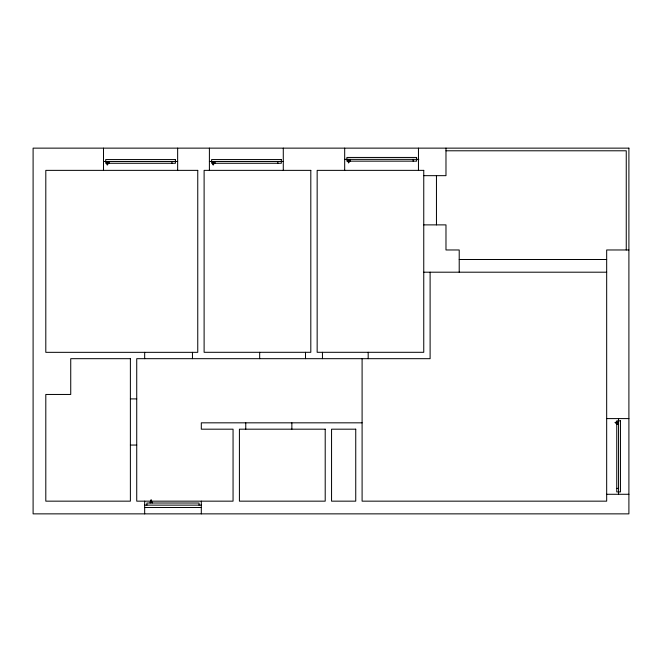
<?xml version="1.0" encoding="UTF-8"?>
<svg xmlns="http://www.w3.org/2000/svg" width="662" height="662" viewBox="0 0 662 662"><rect width="100%" height="100%" fill="white"/><g stroke="black" fill="none" stroke-linecap="round" stroke-linejoin="round"><path stroke-width="0.99" d="M445.981 150.787L626.252 150.787L626.252 249.971M344.679 159.36L418.831 159.36M103.495 161.478L177.648 161.478M209.399 161.478L283.551 161.478M348.435 162.43L348.857 162.43M107.252 164.548L107.674 164.548M213.156 164.548L213.578 164.548M423.754 175.662L445.981 175.662L445.981 148.139M423.754 224.881L445.981 224.881L445.981 249.971L459.213 249.971L459.213 272.198M628.9 249.971L606.673 249.971L606.673 501.159L362.097 501.159L362.097 358.68M459.213 259.496L606.673 259.496M423.754 272.198L606.673 272.198M130.381 398.905L136.728 398.905M606.673 418.591L628.9 418.591M618.556 422.157L616.016 422.157L616.016 423.126L618.556 423.126M618.556 422.422L614.957 422.422L616.016 422.853M362.097 422.828L201.306 422.828L201.306 429.183L233.057 429.183L233.057 501.159L136.728 501.159L136.728 358.68L430.11 358.68L430.11 272.198M616.752 424.4L618.556 424.4M130.381 445.054L136.728 445.054M616.752 488.399L618.556 488.399M606.673 494.282L628.9 494.282M150.82 500.646L151.524 500.646M144.672 505.131L201.306 505.131M144.672 507.514L201.306 507.514M618.556 418.591L618.556 494.2M615.486 422.422L615.486 422.853M436.457 175.662L436.457 224.881M418.458 148.139L418.458 170.366M413.138 159.36L413.138 161.156M368.18 352.3L368.18 358.68M350.372 159.36L350.372 161.156M349.122 159.36L349.122 161.9L348.171 161.9L348.171 159.36M348.857 161.9L348.435 162.96L348.435 159.36M344.679 148.139L344.679 170.366M322.452 352.3L322.452 358.68M305.513 352.3L305.513 358.68M291.859 422.828L291.859 429.183M283.286 148.139L283.286 170.366M277.858 161.478L277.858 163.274M259.678 352.3L259.678 358.68M245.759 422.828L245.759 429.183M215.092 161.478L215.092 163.274M213.843 161.478L213.843 164.019L212.891 164.019L212.891 161.478M213.578 164.019L213.156 165.07L213.156 161.478M209.399 148.139L209.399 170.366M201.306 501.159L201.306 513.861M199.063 505.131L199.063 503.012L146.906 503.012L146.906 505.131M192.46 352.333L192.46 358.68M177.648 148.139L177.648 170.366M171.955 161.478L171.955 163.274M152.177 503.012L152.177 502.061L150.166 502.061L150.166 503.012M151.524 502.061L151.524 499.942L150.82 499.942L150.82 502.061M144.672 352.333L144.672 358.68M144.672 501.159L144.672 513.861M109.189 161.478L109.189 163.274M107.939 161.478L107.939 164.019L106.987 164.019L106.987 161.478M107.674 164.019L107.252 165.07L107.252 161.478M103.495 148.139L103.495 170.366M628.9 148.139L33.1 148.139L33.1 513.861L628.9 513.861L628.9 148.139M416.613 157.448L346.905 157.448L346.905 161.156L416.613 161.156L416.613 157.448M175.422 159.567L105.713 159.567L105.713 163.274L175.422 163.274L175.422 159.567M281.333 159.567L211.617 159.567L211.617 163.274L281.333 163.274L281.333 159.567M197.756 170.366L45.802 170.366L45.802 352.333L197.756 352.333L197.756 170.366M310.809 170.366L204.111 170.366L204.111 352.3L310.809 352.3L310.809 170.366M423.754 170.366L317.156 170.366L317.156 352.3L423.754 352.3L423.754 170.366M130.381 358.68L70.735 358.68L70.735 394.461L45.802 394.461L45.802 501.159L130.381 501.159L130.381 358.68M620.459 420.858L616.752 420.858L616.752 491.94L620.459 491.94L620.459 420.858M325.207 429.183L239.412 429.183L239.412 501.159L325.207 501.159L325.207 429.183M355.742 429.183L331.554 429.183L331.554 501.159L355.742 501.159L355.742 429.183"/></g></svg>
